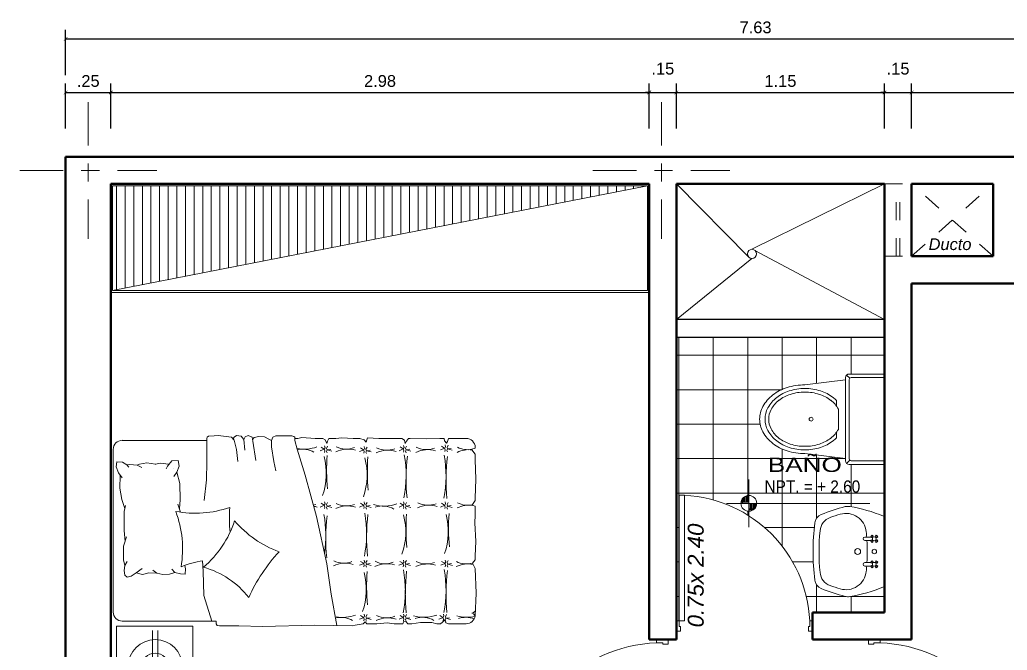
# Model space of a CAD drawing. Header units: millimetres. Extents: x 2033 to 2295, y 1536 to 1691.
# Drawn here: x 2121.53 to 2126.98, y 1582 to 1585.48 of the extents above; entities that cross this region are included whole.
import ezdxf

# ---------------------------------------------------------------- set-up
doc = ezdxf.new("R2010")
doc.units = ezdxf.units.MM
for name, pattern in [('ACAD_ISO02W100', [15, 12, -3]), ('ACAD_ISO10W100', [18, 12, -3, 0, -3]), ('HIDDEN2', [4.7625, 3.175, -1.5875])]:
    doc.linetypes.add(name, pattern=pattern)
doc.layers.get('Defpoints').update_dxf_attribs({"color": 164})
for name, color, linetype, lineweight in [('Mobiliario', 38, 'Continuous', 9), ('MUEBLES-PUERTAS', 21, 'Continuous', 9), ('muroalto', 12, 'Continuous', 50), ('MUROS BAJOS', 80, 'Continuous', 25), ('PROYECCIONES', 127, 'HIDDEN2', 5), ('PYV', 30, 'Continuous', 13), ('SANITARIO', 161, 'Continuous', 5), ('TEXTOS', 7, 'Continuous', 5), ('texturasde piso', 252, 'Continuous', 0), ('UNO', 254, 'Continuous', 9)]:
    doc.layers.add(name, color=color, linetype=linetype, lineweight=lineweight)
doc.styles.add('ARDELG', font='arial.ttf', dxfattribs={"width": 0.9, "height": 0.1})
doc.styles.add('ARIAL', font='arial.ttf', dxfattribs={"width": 1.3, "height": 0.1})
doc.styles.get("Standard").update_dxf_attribs({"font": 'arial.ttf'})
doc.dimstyles.new('Aritek', dxfattribs={"dimtxt": 0.065, "dimasz": 0.02, "dimexe": 0.05, "dimexo": 0.15, "dimgap": 0.03, "dimtad": 2, "dimtih": 1, "dimtoh": 1, "dimzin": 4, "dimdsep": 46, "dimtxsty": 'Standard', "dimblk": 'ARCHTICK', "dimcen": 0.1, "dimclrt": 7, "dimadec": 0, "dimazin": 0, "dimtfac": 1, "dimtmove": 2, "dimatfit": 1, "dimldrblk": 'DOTSMALL', "dimfxl": 0.2, "dimfxlon": 1, "dimarcsym": 0})

# ---------------------------------------------------------------- blocks, each defined once
blk = doc.blocks.new('P')
at = {"linetype": 'Continuous'}
for p, q in [((0.06, 1), (0.02, 1)), ((0.02, 0.075), (0.02, 1)), ((0.06, 1), (0.06, 0.075)), ((0, 0), (0, 0.075)), ((0, 0.075), (0.02, 0.075)), ((0.06, 0.075), (0.02, 0.075)), ((0.02, 0.075), (0.02, 0.035)), ((0.98, 0.075), (0.98, 0.035)), ((1, 0.075), (0.98, 0.075)), ((1, 0), (1, 0.075)), ((0.03, 0), (0, 0)), ((0.02, 0.035), (0.03, 0.035)), ((0.03, 0.035), (0.03, 0)), ((0.97, 0.035), (0.97, 0)), ((0.98, 0.035), (0.97, 0.035)), ((0.97, 0), (1, 0))]:
    blk.add_line(p, q, dxfattribs=at)
blk.add_arc((0.0086, 0.0289), 0.9725, 2.71991, 86.96955, dxfattribs=at)
blk = doc.blocks.new('waterdwe')
at = {"layer": 'SANITARIO'}
for p, q in [((2478.0137, 1647.2625), (2478.0137, 1647.7625)), ((2478.0137, 1647.7625), (2478.2087, 1647.7625)), ((2478.0137, 1647.7425), (2478.1987, 1647.7425)), ((2478.2228, 1647.7566), (2478.2057, 1647.7396)), ((2478.2087, 1647.7325), (2478.2087, 1647.2925)), ((2478.2287, 1647.7425), (2478.2287, 1647.2825)), ((2478.2287, 1647.7306), (2478.4537, 1647.7025)), ((2478.2787, 1647.6153), (2478.2787, 1647.5843)), ((2478.2687, 1647.5687), (2478.2687, 1647.4563)), ((2478.2787, 1647.4407), (2478.2787, 1647.4097)), ((2478.1987, 1647.2825), (2478.0137, 1647.2825)), ((2478.2228, 1647.2684), (2478.2057, 1647.2854)), ((2478.2287, 1647.2944), (2478.4537, 1647.3225)), ((2478.2087, 1647.2625), (2478.0137, 1647.2625))]:
    blk.add_line(p, q, dxfattribs=at)
blk.add_circle((2478.4192, 1647.5125), 0.0107, dxfattribs=at)
for centre, radius, start, end in [((2478.1987, 1647.7325), 0.01, 360, 90), ((2478.2087, 1647.7425), 0.02, 360, 90), ((2478.4358, 1647.4545), 0.2252, 107.7485, 127.6942), ((2478.4537, 1647.3987), 0.2838, 90, 107.7485), ((2478.4537, 1647.3987), 0.2638, 90, 107.7485), ((2478.4537, 1647.3746), 0.3279, 72.5259, 90), ((2478.4537, 1647.3987), 0.2838, 72.2515, 90), ((2478.4537, 1647.3987), 0.2638, 72.2515, 90), ((2478.4715, 1647.4545), 0.2252, 52.3058, 72.2515), ((2478.475, 1647.4423), 0.257, 52.7652, 72.5259), ((2478.4084, 1647.49), 0.1604, 127.6942, 150.5975), ((2478.4084, 1647.49), 0.1804, 127.6942, 135.9871), ((2478.4358, 1647.4545), 0.2052, 107.7485, 127.6942), ((2478.4715, 1647.4545), 0.2052, 52.3058, 72.2515), ((2478.4989, 1647.49), 0.1604, 28.1931, 52.3058), ((2478.4989, 1647.49), 0.1804, 28.1931, 52.3058), ((2478.5076, 1647.4852), 0.203, 28.5912, 52.7652), ((2478.541, 1647.5125), 0.1127, 360, 28.1931), ((2478.541, 1647.5125), 0.1327, 360, 28.1931), ((2478.5577, 1647.5125), 0.146, 360, 28.5912), ((2478.541, 1647.5125), 0.1127, 331.8069, 360), ((2478.541, 1647.5125), 0.1327, 331.8069, 360), ((2478.5577, 1647.5125), 0.146, 331.4088, 360), ((2478.4084, 1647.535), 0.1604, 209.4025, 232.3058), ((2478.4989, 1647.535), 0.1604, 307.6942, 331.8069), ((2478.4989, 1647.535), 0.1804, 307.6942, 331.8069), ((2478.5076, 1647.5398), 0.203, 307.2348, 331.4088), ((2478.4084, 1647.535), 0.1804, 224.0129, 232.3058), ((2478.4358, 1647.5705), 0.2252, 232.3058, 252.2515), ((2478.4358, 1647.5705), 0.2052, 232.3058, 252.2515), ((2478.4715, 1647.5705), 0.2052, 287.7485, 307.6942), ((2478.4715, 1647.5705), 0.2252, 287.7485, 307.6942), ((2478.4537, 1647.6263), 0.2838, 252.2515, 270), ((2478.4537, 1647.6263), 0.2638, 252.2515, 270), ((2478.4537, 1647.6263), 0.2638, 270, 287.7485), ((2478.4537, 1647.6263), 0.2838, 270, 287.7485), ((2478.4537, 1647.6504), 0.3279, 270, 287.4741), ((2478.475, 1647.5827), 0.257, 287.4741, 307.2348), ((2478.1987, 1647.2925), 0.01, 270, 360), ((2478.2087, 1647.2825), 0.02, 270, 360)]:
    blk.add_arc(centre, radius, start, end, dxfattribs=at)
blk = doc.blocks.new('A$C493C44AB')
at = {"layer": 'SANITARIO'}
for p, q in [((0.17, 0.3198), (0.17, 0.2963)), ((0.1888, 0.2976), (0.1888, 0.3198)), ((0.3111, 0.3198), (0.3111, 0.2976)), ((0.3299, 0.2963), (0.3299, 0.3198))]:
    blk.add_line(p, q, dxfattribs=at)
for points in [[(0.4082, 0.0095, 0.268711), (0.4543, 0.0446, 0.03809), (0.4982, 0.177, 0.103744), (0.4991, 0.2022, 0.053168), (0.4461, 0.3892, 0.306147), (0.4382, 0.3945), (0.0617, 0.3945, 0.306147), (0.0539, 0.3892, 0.053168), (0.0008, 0.2022, 0.103744), (0.0018, 0.177, 0.03809), (0.0456, 0.0446, 0.268711), (0.0918, 0.0095, 0.062558)], [(0.174, 0.329), (0.1695, 0.3245, 0.056579), (0.1728, 0.3226), (0.1685, 0.3183, -0.141407), (0.1596, 0.3272), (0.1639, 0.3315, 0.056579), (0.1658, 0.3282), (0.1703, 0.3327, -0.274973), (0.1703, 0.3435), (0.1658, 0.348, 0.056579), (0.1639, 0.3447), (0.1596, 0.349, -0.141407), (0.1685, 0.3579), (0.1728, 0.3536, 0.056579), (0.1695, 0.3517), (0.174, 0.3472, -0.274973), (0.1848, 0.3472), (0.1894, 0.3517, 0.056579), (0.1861, 0.3536), (0.1904, 0.3579, -0.141407), (0.1992, 0.349), (0.1949, 0.3447, 0.056579), (0.193, 0.348), (0.1885, 0.3435, -0.274973), (0.1885, 0.3327), (0.193, 0.3282, 0.056579), (0.1949, 0.3315), (0.1992, 0.3272, -0.141407), (0.1904, 0.3183), (0.1861, 0.3226, 0.056579), (0.1894, 0.3245), (0.1848, 0.329, -0.274973)], [(0.3296, 0.3435), (0.3341, 0.348, -0.056579), (0.336, 0.3447), (0.3403, 0.349, 0.141407), (0.3314, 0.3579), (0.3271, 0.3536, -0.056579), (0.3304, 0.3517), (0.3259, 0.3472, 0.274973), (0.3151, 0.3472), (0.3106, 0.3517, -0.056579), (0.3139, 0.3536), (0.3096, 0.3579, 0.141407), (0.3007, 0.349), (0.305, 0.3447, -0.056579), (0.3069, 0.348), (0.3114, 0.3435, 0.274973), (0.3114, 0.3327), (0.3069, 0.3282, -0.056579), (0.305, 0.3315), (0.3007, 0.3272, 0.141407), (0.3096, 0.3183), (0.3139, 0.3226, -0.056579), (0.3106, 0.3245), (0.3151, 0.329, 0.274973), (0.3259, 0.329), (0.3304, 0.3245, -0.056579), (0.3271, 0.3226), (0.3314, 0.3183, 0.141407), (0.3403, 0.3272), (0.336, 0.3315, -0.056579), (0.3341, 0.3282), (0.3296, 0.3327, 0.274973)], [(0.3599, 0.2936, 0.007112), (0.3299, 0.2963), (0.3299, 0.2858, -1), (0.3111, 0.2858), (0.3111, 0.2976, 0.028913), (0.1888, 0.2976), (0.1888, 0.2858, -1), (0.17, 0.2858), (0.17, 0.2963, 0.007112), (0.1401, 0.2936, 0.468237), (0.0435, 0.1497, 0.016513), (0.0617, 0.0942, 0.289254), (0.1345, 0.0382, 0.0468), (0.3654, 0.0382, 0.289254), (0.4382, 0.0942, 0.016513), (0.4564, 0.1497, 0.468237)], [(0.2337, 0.2464, -1), (0.2662, 0.2464, -1)]]:
    blk.add_lwpolyline(points, format="xyb", close=True, dxfattribs=at)
blk.add_lwpolyline([(0.3111, 0.3333), (0.3111, 0.3324, 1)], format="xyb", dxfattribs=at)
for centre, radius in [((0.25, 0.3381), 0.0123), ((0.25, 0.2464), 0.0162)]:
    blk.add_circle(centre, radius, dxfattribs=at)
blk = doc.blocks.new('_ArchTick')
at = {"color": 0, "linetype": 'ByBlock', "const_width": 0.15}
blk.add_lwpolyline([(-0.5, -0.5), (0.5, 0.5)], dxfattribs=at)
blk = doc.blocks.new('*D288')
at = {"layer": 'Defpoints', "color": 0, "linetype": 'Continuous', "transparency": 16777216}
for p in [(2122.0314, 1585.0804), (2121.7814, 1584.4458), (2122.0314, 1584.2958)]:
    blk.add_point(p, dxfattribs=at)
at = {"layer": 'UNO', "color": 0, "linetype": 'Continuous', "lineweight": -2, "transparency": 16777216}
for p, q in [((2121.7814, 1584.8804), (2121.7814, 1585.1304)), ((2122.0314, 1584.8804), (2122.0314, 1585.1304)), ((2121.7814, 1585.0804), (2122.0314, 1585.0804))]:
    blk.add_line(p, q, dxfattribs=at)
at = {"layer": 'UNO', "color": 0, "linetype": 'Continuous', "lineweight": -2, "transparency": 16777216, "xscale": 0.02, "yscale": 0.02, "zscale": 0.02, "rotation": 180}
blk.add_blockref('_ArchTick', (2121.7814, 1585.0804), dxfattribs=at)
at = {"layer": 'UNO', "color": 0, "linetype": 'Continuous', "lineweight": -2, "transparency": 16777216, "xscale": 0.02, "yscale": 0.02, "zscale": 0.02}
blk.add_blockref('_ArchTick', (2122.0314, 1585.0804), dxfattribs=at)
at = {"layer": 'UNO', "color": 7, "linetype": 'Continuous', "transparency": 16777216, "insert": (2121.9064, 1585.1436), "char_height": 0.065, "attachment_point": 5}
blk.add_mtext('.25', dxfattribs=at)
blk = doc.blocks.new('_DotSmall')
at = {"color": 0, "linetype": 'ByBlock', "const_width": 0.5}
blk.add_lwpolyline([(-0.0625, 0, 1), (0.0625, 0, 1)], format="xyb", close=True, dxfattribs=at)
blk = doc.blocks.new('*D289')
at = {"layer": 'Defpoints', "color": 0, "linetype": 'Continuous', "transparency": 16777216}
for p in [(2125.0064, 1585.0804), (2122.0314, 1584.2958), (2125.0064, 1584.2958)]:
    blk.add_point(p, dxfattribs=at)
at = {"layer": 'UNO', "color": 0, "linetype": 'Continuous', "lineweight": -2, "transparency": 16777216}
for p, q in [((2122.0314, 1584.8804), (2122.0314, 1585.1304)), ((2125.0064, 1584.8804), (2125.0064, 1585.1304)), ((2122.0314, 1585.0804), (2125.0064, 1585.0804))]:
    blk.add_line(p, q, dxfattribs=at)
at = {"layer": 'UNO', "color": 0, "linetype": 'Continuous', "lineweight": -2, "transparency": 16777216, "xscale": 0.02, "yscale": 0.02, "zscale": 0.02, "rotation": 180}
blk.add_blockref('_ArchTick', (2122.0314, 1585.0804), dxfattribs=at)
at = {"layer": 'UNO', "color": 0, "linetype": 'Continuous', "lineweight": -2, "transparency": 16777216, "xscale": 0.02, "yscale": 0.02, "zscale": 0.02}
blk.add_blockref('_ArchTick', (2125.0064, 1585.0804), dxfattribs=at)
at = {"layer": 'UNO', "color": 7, "linetype": 'Continuous', "transparency": 16777216, "insert": (2123.5189, 1585.1436), "char_height": 0.065, "attachment_point": 5}
blk.add_mtext('2.98', dxfattribs=at)
blk = doc.blocks.new('*D290')
at = {"layer": 'Defpoints', "color": 0, "linetype": 'Continuous', "transparency": 16777216}
for p in [(2125.1564, 1585.0804), (2125.0064, 1584.2958), (2125.1564, 1584.2958)]:
    blk.add_point(p, dxfattribs=at)
at = {"layer": 'UNO', "color": 0, "linetype": 'Continuous', "lineweight": -2, "transparency": 16777216}
for p, q in [((2125.0064, 1584.8804), (2125.0064, 1585.1304)), ((2125.1564, 1584.8804), (2125.1564, 1585.1304)), ((2125.0064, 1585.0804), (2124.9864, 1585.0804)), ((2125.0064, 1585.0804), (2125.1564, 1585.0804)), ((2125.1564, 1585.0804), (2125.1764, 1585.0804))]:
    blk.add_line(p, q, dxfattribs=at)
at = {"layer": 'UNO', "color": 0, "linetype": 'Continuous', "lineweight": -2, "transparency": 16777216, "xscale": 0.02, "yscale": 0.02, "zscale": 0.02}
blk.add_blockref('_ArchTick', (2125.0064, 1585.0804), dxfattribs=at)
at = {"layer": 'UNO', "color": 0, "linetype": 'Continuous', "lineweight": -2, "transparency": 16777216, "xscale": 0.02, "yscale": 0.02, "zscale": 0.02, "rotation": 180}
blk.add_blockref('_ArchTick', (2125.1564, 1585.0804), dxfattribs=at)
at = {"layer": 'UNO', "color": 7, "linetype": 'Continuous', "transparency": 16777216, "insert": (2125.0814, 1585.2117), "char_height": 0.065, "attachment_point": 5}
blk.add_mtext('.15', dxfattribs=at)
blk = doc.blocks.new('*D291')
at = {"layer": 'Defpoints', "color": 0, "linetype": 'Continuous', "transparency": 16777216}
for p in [(2126.3064, 1585.0804), (2125.1564, 1584.2958), (2126.3064, 1584.2958)]:
    blk.add_point(p, dxfattribs=at)
at = {"layer": 'UNO', "color": 0, "linetype": 'Continuous', "lineweight": -2, "transparency": 16777216}
for p, q in [((2125.1564, 1584.8804), (2125.1564, 1585.1304)), ((2126.3064, 1584.8804), (2126.3064, 1585.1304)), ((2125.1564, 1585.0804), (2126.3064, 1585.0804))]:
    blk.add_line(p, q, dxfattribs=at)
at = {"layer": 'UNO', "color": 0, "linetype": 'Continuous', "lineweight": -2, "transparency": 16777216, "xscale": 0.02, "yscale": 0.02, "zscale": 0.02, "rotation": 180}
blk.add_blockref('_ArchTick', (2125.1564, 1585.0804), dxfattribs=at)
at = {"layer": 'UNO', "color": 0, "linetype": 'Continuous', "lineweight": -2, "transparency": 16777216, "xscale": 0.02, "yscale": 0.02, "zscale": 0.02}
blk.add_blockref('_ArchTick', (2126.3064, 1585.0804), dxfattribs=at)
at = {"layer": 'UNO', "color": 7, "linetype": 'Continuous', "transparency": 16777216, "insert": (2125.7314, 1585.1436), "char_height": 0.065, "attachment_point": 5}
blk.add_mtext('1.15', dxfattribs=at)
blk = doc.blocks.new('*D292')
at = {"layer": 'Defpoints', "color": 0, "linetype": 'Continuous', "transparency": 16777216}
for p in [(2126.4564, 1585.0804), (2126.3064, 1584.2958), (2126.4564, 1584.2958)]:
    blk.add_point(p, dxfattribs=at)
at = {"layer": 'UNO', "color": 0, "linetype": 'Continuous', "lineweight": -2, "transparency": 16777216}
for p, q in [((2126.3064, 1584.8804), (2126.3064, 1585.1304)), ((2126.4564, 1584.8804), (2126.4564, 1585.1304)), ((2126.3064, 1585.0804), (2126.2864, 1585.0804)), ((2126.3064, 1585.0804), (2126.4564, 1585.0804)), ((2126.4564, 1585.0804), (2126.4764, 1585.0804))]:
    blk.add_line(p, q, dxfattribs=at)
at = {"layer": 'UNO', "color": 0, "linetype": 'Continuous', "lineweight": -2, "transparency": 16777216, "xscale": 0.02, "yscale": 0.02, "zscale": 0.02}
blk.add_blockref('_ArchTick', (2126.3064, 1585.0804), dxfattribs=at)
at = {"layer": 'UNO', "color": 0, "linetype": 'Continuous', "lineweight": -2, "transparency": 16777216, "xscale": 0.02, "yscale": 0.02, "zscale": 0.02, "rotation": 180}
blk.add_blockref('_ArchTick', (2126.4564, 1585.0804), dxfattribs=at)
at = {"layer": 'UNO', "color": 7, "linetype": 'Continuous', "transparency": 16777216, "insert": (2126.3814, 1585.2117), "char_height": 0.065, "attachment_point": 5}
blk.add_mtext('.15', dxfattribs=at)
blk = doc.blocks.new('*D293')
at = {"layer": 'Defpoints', "color": 0, "linetype": 'Continuous', "transparency": 16777216}
for p in [(2129.2564, 1585.0804), (2126.4564, 1584.2958), (2129.2564, 1584.2958)]:
    blk.add_point(p, dxfattribs=at)
at = {"layer": 'UNO', "color": 0, "linetype": 'Continuous', "lineweight": -2, "transparency": 16777216}
for p, q in [((2126.4564, 1584.8804), (2126.4564, 1585.1304)), ((2129.2564, 1584.8804), (2129.2564, 1585.1304)), ((2126.4564, 1585.0804), (2129.2564, 1585.0804))]:
    blk.add_line(p, q, dxfattribs=at)
at = {"layer": 'UNO', "color": 0, "linetype": 'Continuous', "lineweight": -2, "transparency": 16777216, "xscale": 0.02, "yscale": 0.02, "zscale": 0.02, "rotation": 180}
blk.add_blockref('_ArchTick', (2126.4564, 1585.0804), dxfattribs=at)
at = {"layer": 'UNO', "color": 0, "linetype": 'Continuous', "lineweight": -2, "transparency": 16777216, "xscale": 0.02, "yscale": 0.02, "zscale": 0.02}
blk.add_blockref('_ArchTick', (2129.2564, 1585.0804), dxfattribs=at)
at = {"layer": 'UNO', "color": 7, "linetype": 'Continuous', "transparency": 16777216, "insert": (2127.8564, 1585.1436), "char_height": 0.065, "attachment_point": 5}
blk.add_mtext('2.80', dxfattribs=at)
blk = doc.blocks.new('*D299')
at = {"layer": 'Defpoints', "color": 0, "linetype": 'Continuous', "transparency": 16777216}
for p in [(2129.4064, 1585.3768), (2121.7814, 1584.2064), (2129.4064, 1584.2064)]:
    blk.add_point(p, dxfattribs=at)
at = {"layer": 'UNO', "color": 0, "linetype": 'Continuous', "lineweight": -2, "transparency": 16777216}
for p, q in [((2121.7814, 1585.1768), (2121.7814, 1585.4268)), ((2129.4064, 1585.1768), (2129.4064, 1585.4268)), ((2121.7814, 1585.3768), (2129.4064, 1585.3768))]:
    blk.add_line(p, q, dxfattribs=at)
at = {"layer": 'UNO', "color": 0, "linetype": 'Continuous', "lineweight": -2, "transparency": 16777216, "xscale": 0.02, "yscale": 0.02, "zscale": 0.02, "rotation": 180}
blk.add_blockref('_ArchTick', (2121.7814, 1585.3768), dxfattribs=at)
at = {"layer": 'UNO', "color": 0, "linetype": 'Continuous', "lineweight": -2, "transparency": 16777216, "xscale": 0.02, "yscale": 0.02, "zscale": 0.02}
blk.add_blockref('_ArchTick', (2129.4064, 1585.3768), dxfattribs=at)
at = {"layer": 'UNO', "color": 7, "linetype": 'Continuous', "transparency": 16777216, "insert": (2125.5939, 1585.44), "char_height": 0.065, "attachment_point": 5}
blk.add_mtext('7.63', dxfattribs=at)
blk = doc.blocks.new('1cama')
at = {"layer": 'Mobiliario'}
for p, q in [((729.901, 525.6366), (729.8037, 525.6366)), ((729.901, 525.6366), (729.9076, 525.62)), ((729.9237, 525.6229), (729.9244, 525.6366)), ((729.9492, 525.6366), (729.9244, 525.6366)), ((729.9492, 525.6366), (730.0245, 525.6332)), ((730.0245, 525.6332), (730.1129, 525.6366)), ((730.1231, 525.6366), (730.1129, 525.6366)), ((730.1231, 525.6366), (730.1326, 525.6215)), ((730.1443, 525.6259), (730.1589, 525.6366)), ((730.1786, 525.6366), (730.1589, 525.6366)), ((730.1786, 525.6366), (730.286, 525.6361)), ((730.286, 525.6361), (730.3489, 525.639)), ((730.3489, 525.639), (730.3533, 525.6288)), ((730.3533, 525.6288), (730.3562, 525.6156)), ((730.3562, 525.6156), (730.3664, 525.6288)), ((730.3664, 525.6288), (730.392, 525.6366)), ((730.4287, 525.6366), (730.392, 525.6366)), ((730.4287, 525.6366), (730.4901, 525.6391)), ((730.4901, 525.6391), (730.5237, 525.6366)), ((730.5617, 525.6366), (730.5237, 525.6366)), ((730.5617, 525.6366), (730.569, 525.6216)), ((730.5734, 525.6084), (730.5822, 525.6289)), ((730.5822, 525.6289), (730.5953, 525.6366)), ((730.6377, 525.6366), (730.5953, 525.6366)), ((730.6377, 525.6366), (730.7108, 525.6406)), ((730.7108, 525.6406), (730.7341, 525.6366)), ((730.7496, 525.6366), (730.7341, 525.6366)), ((730.7496, 525.6366), (730.7507, 525.6429)), ((730.7496, 525.6256), (730.7496, 525.6366)), ((730.7507, 525.6429), (730.756, 525.6468)), ((730.756, 525.6468), (730.7669, 525.6505)), ((730.7669, 525.6505), (730.8548, 525.6501)), ((730.8548, 525.6501), (730.8715, 525.6433)), ((730.8715, 525.6433), (730.8784, 525.6254)), ((730.8949, 525.6323), (730.8784, 525.6254)), ((730.9183, 525.6447), (730.8949, 525.6323)), ((730.95, 525.6475), (730.9183, 525.6447)), ((730.9747, 525.6406), (730.95, 525.6475)), ((730.984, 525.6299), (730.9747, 525.6406)), ((730.9868, 525.6426), (730.9819, 525.6207)), ((731.0075, 525.6523), (730.9868, 525.6426)), ((731.0245, 525.645), (731.0075, 525.6523)), ((731.033, 525.6304), (731.0245, 525.645)), ((731.0257, 525.5707), (731.033, 525.6304)), ((731.0476, 525.6486), (731.033, 525.6304)), ((731.0731, 525.6523), (731.0476, 525.6486)), ((731.0853, 525.6438), (731.0731, 525.6523)), ((731.1002, 525.644), (731.0853, 525.6267)), ((731.0908, 525.6331), (731.0853, 525.6438)), ((731.1748, 525.652), (731.1002, 525.644)), ((731.1953, 525.6507), (731.1748, 525.652)), ((731.2279, 525.6489), (731.1953, 525.6507)), ((731.2344, 525.6424), (731.2279, 525.6489)), ((731.2363, 525.6366), (731.2344, 525.6424)), ((731.2363, 525.6256), (731.2363, 525.6366)), ((729.7537, 525.5815), (729.7537, 525.5866)), ((729.7721, 525.5764), (729.7537, 525.5818)), ((729.7537, 525.5494), (729.7715, 525.5732)), ((729.7715, 525.5732), (729.7721, 525.5764)), ((729.9061, 525.5778), (729.8806, 525.5708)), ((729.9061, 525.5778), (729.8857, 525.5811)), ((729.9035, 525.5982), (729.9095, 525.5867)), ((729.9095, 525.5867), (729.9061, 525.5778)), ((729.9098, 525.57), (729.9061, 525.5778)), ((729.9076, 525.62), (729.912, 525.6098)), ((729.912, 525.6098), (729.9237, 525.6229)), ((729.9202, 525.6008), (729.9172, 525.5904)), ((729.9172, 525.5904), (729.9222, 525.5826)), ((729.9191, 525.5726), (729.9228, 525.583)), ((729.9222, 525.5826), (729.945, 525.5726)), ((729.9228, 525.583), (729.9399, 525.5938)), ((730.1354, 525.5732), (730.1098, 525.5661)), ((730.1354, 525.5732), (730.115, 525.5765)), ((730.1326, 525.6215), (730.1399, 525.6083)), ((730.1328, 525.5936), (730.1387, 525.5821)), ((730.1387, 525.5821), (730.1354, 525.5732)), ((730.1391, 525.5654), (730.1354, 525.5732)), ((730.1399, 525.6083), (730.1443, 525.6259)), ((730.1495, 525.5962), (730.1465, 525.5858)), ((730.1465, 525.5858), (730.1515, 525.578)), ((730.1484, 525.568), (730.1521, 525.5784)), ((730.1515, 525.578), (730.1743, 525.568)), ((730.1521, 525.5784), (730.1691, 525.5891)), ((730.3511, 525.5887), (730.3571, 525.5772)), ((730.3571, 525.5772), (730.3537, 525.5683)), ((730.3678, 525.5913), (730.3649, 525.5809)), ((730.3649, 525.5809), (730.3698, 525.5731)), ((730.3667, 525.5631), (730.3704, 525.5735)), ((730.3698, 525.5731), (730.3927, 525.5631)), ((730.3704, 525.5735), (730.3875, 525.5842)), ((730.5716, 525.5725), (730.5512, 525.5758)), ((730.569, 525.6216), (730.5734, 525.6084)), ((730.569, 525.5929), (730.5749, 525.5814)), ((730.5749, 525.5814), (730.5716, 525.5725)), ((730.5857, 525.5955), (730.5827, 525.5851)), ((730.5827, 525.5851), (730.5877, 525.5773)), ((730.5846, 525.5673), (730.5883, 525.5777)), ((730.5877, 525.5773), (730.6105, 525.5673)), ((730.5883, 525.5777), (730.6053, 525.5884)), ((730.6931, 525.4337), (730.7371, 525.5776)), ((730.7371, 525.5776), (730.7496, 525.6256)), ((730.8797, 525.5896), (730.866, 525.5083)), ((730.8784, 525.6254), (730.8797, 525.5896)), ((730.9819, 525.6207), (730.9649, 525.5135)), ((731.0719, 525.5756), (731.0646, 525.5087)), ((731.0853, 525.6267), (731.0719, 525.5756)), ((731.2363, 525.6256), (731.7037, 525.6256)), ((731.2363, 525.5071), (731.2363, 525.6256)), ((731.7537, 524.6756), (731.7537, 525.5756)), ((729.7537, 525.5494), (729.7537, 525.5172)), ((729.9065, 525.5619), (729.9098, 525.57)), ((729.9213, 525.5641), (729.9191, 525.5726)), ((730.1358, 525.5572), (730.1391, 525.5654)), ((730.1506, 525.5594), (730.1484, 525.568)), ((730.3537, 525.5683), (730.3282, 525.5612)), ((730.3537, 525.5683), (730.3334, 525.5716)), ((730.3574, 525.5605), (730.3537, 525.5683)), ((730.3541, 525.5523), (730.3574, 525.5605)), ((730.3689, 525.5546), (730.3667, 525.5631)), ((730.5716, 525.5725), (730.546, 525.5654)), ((730.5753, 525.5647), (730.5716, 525.5725)), ((730.572, 525.5565), (730.5753, 525.5647)), ((730.5868, 525.5587), (730.5846, 525.5673)), ((729.7498, 525.4109), (729.7537, 525.5172)), ((730.866, 525.5083), (730.855, 525.4573)), ((731.2392, 525.4072), (731.2363, 525.5071)), ((731.3887, 525.4819), (731.3943, 525.5143)), ((731.4031, 525.45), (731.3887, 525.4819)), ((731.3943, 525.5143), (731.4306, 525.5121)), ((731.4185, 525.468), (731.4185, 525.468)), ((731.4185, 525.468), (731.4185, 525.468)), ((731.4185, 525.468), (731.4185, 525.468)), ((731.4306, 525.5121), (731.4543, 525.4834)), ((731.4456, 525.4939), (731.4494, 525.4939)), ((731.446, 525.4935), (731.4953, 525.4991)), ((731.4543, 525.4834), (731.4607, 525.4684)), ((731.4953, 525.4991), (731.5201, 525.4934)), ((731.518, 525.4939), (731.5227, 525.4939)), ((731.5201, 525.4934), (731.5683, 525.502)), ((731.5683, 525.502), (731.6079, 525.4941)), ((731.5958, 525.4748), (731.6221, 525.4878)), ((731.6079, 525.4941), (731.6221, 525.4878)), ((731.6221, 525.4878), (731.6625, 525.4926)), ((731.6625, 525.4926), (731.6787, 525.4898)), ((731.667, 525.4777), (731.6787, 525.4898)), ((731.6787, 525.4898), (731.7032, 525.5047)), ((731.7032, 525.5047), (731.7343, 525.5065)), ((731.7381, 525.4789), (731.7251, 525.4451)), ((731.7343, 525.5065), (731.7381, 525.4789)), ((729.7537, 525.3052), (729.7498, 525.4109)), ((730.6314, 525.2045), (730.6931, 525.4337)), ((731.3866, 525.3872), (731.4031, 525.45)), ((731.418, 525.4254), (731.4031, 525.45)), ((731.7251, 525.4451), (731.7053, 525.4189)), ((731.7164, 525.3618), (731.7148, 525.4314)), ((731.2515, 525.2931), (731.2392, 525.4072)), ((731.3847, 525.2962), (731.3866, 525.3872)), ((731.7071, 525.2985), (731.7164, 525.3618)), ((729.7537, 525.3052), (729.7537, 525.292)), ((729.7677, 525.2699), (729.7537, 525.292)), ((729.7537, 525.2617), (729.7666, 525.2651)), ((729.7537, 525.2617), (729.7537, 525.2116)), ((729.7666, 525.2651), (729.7677, 525.2699)), ((729.9061, 525.2617), (729.8806, 525.2546)), ((729.9061, 525.2617), (729.8857, 525.265)), ((729.9035, 525.2821), (729.9095, 525.2706)), ((729.9095, 525.2706), (729.9061, 525.2617)), ((729.9098, 525.2539), (729.9061, 525.2617)), ((729.9065, 525.2457), (729.9098, 525.2539)), ((729.9202, 525.2847), (729.9172, 525.2743)), ((729.9172, 525.2743), (729.9222, 525.2665)), ((729.9191, 525.2565), (729.9228, 525.2669)), ((729.9213, 525.2479), (729.9191, 525.2565)), ((729.9222, 525.2665), (729.945, 525.2565)), ((729.9228, 525.2669), (729.9399, 525.2776)), ((730.1354, 525.2617), (730.1098, 525.2546)), ((730.1354, 525.2617), (730.115, 525.265)), ((730.1328, 525.2821), (730.1387, 525.2706)), ((730.1387, 525.2706), (730.1354, 525.2617)), ((730.1391, 525.2539), (730.1354, 525.2617)), ((730.1358, 525.2457), (730.1391, 525.2539)), ((730.1495, 525.2847), (730.1465, 525.2743)), ((730.1465, 525.2743), (730.1515, 525.2665)), ((730.1484, 525.2565), (730.1521, 525.2669)), ((730.1506, 525.2479), (730.1484, 525.2565)), ((730.1515, 525.2665), (730.1743, 525.2565)), ((730.1521, 525.2669), (730.1691, 525.2776)), ((730.3537, 525.2617), (730.3282, 525.2546)), ((730.3537, 525.2617), (730.3334, 525.265)), ((730.3511, 525.2821), (730.3571, 525.2706)), ((730.3571, 525.2706), (730.3537, 525.2617)), ((730.3574, 525.2539), (730.3537, 525.2617)), ((730.3541, 525.2457), (730.3574, 525.2539)), ((730.3678, 525.2847), (730.3649, 525.2743)), ((730.3649, 525.2743), (730.3698, 525.2665)), ((730.3667, 525.2565), (730.3704, 525.2669)), ((730.3689, 525.2479), (730.3667, 525.2565)), ((730.3698, 525.2665), (730.3927, 525.2565)), ((730.3704, 525.2669), (730.3875, 525.2776)), ((730.5716, 525.2617), (730.546, 525.2546)), ((730.5716, 525.2617), (730.5512, 525.265)), ((730.569, 525.2821), (730.5749, 525.2706)), ((730.5749, 525.2706), (730.5716, 525.2617)), ((730.5753, 525.2539), (730.5716, 525.2617)), ((730.572, 525.2457), (730.5753, 525.2539)), ((730.5857, 525.2847), (730.5827, 525.2743)), ((730.5827, 525.2743), (730.5877, 525.2665)), ((730.5846, 525.2565), (730.5883, 525.2669)), ((730.5868, 525.2479), (730.5846, 525.2565)), ((730.5877, 525.2665), (730.6105, 525.2565)), ((730.5883, 525.2669), (730.6053, 525.2776)), ((731.3822, 525.2283), (731.396, 525.2719)), ((731.3884, 525.2479), (731.3847, 525.2962)), ((731.694, 525.2319), (731.6851, 525.2653)), ((731.6895, 525.2486), (731.7071, 525.2985)), ((729.7555, 525.1701), (729.7537, 525.2116)), ((730.5727, 524.9431), (730.6314, 525.2045)), ((731.693, 525.1263), (731.694, 525.2319)), ((729.7497, 525.0663), (729.7555, 525.1701)), ((731.6969, 525.0404), (731.68, 525.0924)), ((731.6885, 525.0662), (731.693, 525.1263)), ((729.7537, 524.9864), (729.7497, 525.0663)), ((731.6978, 524.9656), (731.6969, 525.0404)), ((729.7537, 524.9864), (729.7537, 524.9644)), ((729.7679, 524.9467), (729.7537, 524.9644)), ((729.7537, 524.9176), (729.7657, 524.9392)), ((729.7657, 524.9392), (729.7679, 524.9467)), ((729.9053, 524.9403), (729.8797, 524.9332)), ((729.9053, 524.9403), (729.8849, 524.9436)), ((729.9027, 524.9607), (729.9086, 524.9492)), ((729.9086, 524.9492), (729.9053, 524.9403)), ((729.909, 524.9325), (729.9053, 524.9403)), ((729.9056, 524.9243), (729.909, 524.9325)), ((729.9193, 524.9633), (729.9164, 524.9529)), ((729.9164, 524.9529), (729.9213, 524.9451)), ((729.9182, 524.9351), (729.9219, 524.9455)), ((729.9205, 524.9266), (729.9182, 524.9351)), ((729.9213, 524.9451), (729.9442, 524.9351)), ((729.9219, 524.9455), (729.939, 524.9562)), ((730.1365, 524.9403), (730.1109, 524.9332)), ((730.1365, 524.9403), (730.1161, 524.9436)), ((730.1339, 524.9607), (730.1398, 524.9492)), ((730.1398, 524.9492), (730.1365, 524.9403)), ((730.1402, 524.9325), (730.1365, 524.9403)), ((730.1369, 524.9243), (730.1402, 524.9325)), ((730.1506, 524.9633), (730.1476, 524.9529)), ((730.1476, 524.9529), (730.1525, 524.9451)), ((730.1495, 524.9351), (730.1532, 524.9455)), ((730.1517, 524.9266), (730.1495, 524.9351)), ((730.1525, 524.9451), (730.1754, 524.9351)), ((730.1532, 524.9455), (730.1702, 524.9562)), ((730.3537, 524.9403), (730.3282, 524.9332)), ((730.3537, 524.9403), (730.3334, 524.9436)), ((730.3511, 524.9607), (730.3571, 524.9492)), ((730.3571, 524.9492), (730.3537, 524.9403)), ((730.3574, 524.9325), (730.3537, 524.9403)), ((730.3541, 524.9243), (730.3574, 524.9325)), ((730.3678, 524.9633), (730.3649, 524.9529)), ((730.3649, 524.9529), (730.3698, 524.9451)), ((730.3667, 524.9351), (730.3704, 524.9455)), ((730.3689, 524.9266), (730.3667, 524.9351)), ((730.3698, 524.9451), (730.3927, 524.9351)), ((730.3704, 524.9455), (730.3875, 524.9562)), ((730.5493, 524.7757), (730.5727, 524.9431)), ((731.2561, 524.902), (731.2608, 524.9591)), ((731.3543, 524.9154), (731.358, 524.9341)), ((731.6904, 524.9333), (731.6772, 524.9559)), ((731.6904, 524.9333), (731.6978, 524.9656)), ((731.6904, 524.9333), (731.6942, 524.9057)), ((729.7482, 524.7811), (729.7537, 524.9176)), ((731.2525, 524.7682), (731.2561, 524.902)), ((731.3562, 524.8861), (731.3543, 524.9154)), ((731.3817, 524.8864), (731.3562, 524.8861)), ((731.4132, 524.8954), (731.3817, 524.8864)), ((731.4306, 524.9126), (731.4132, 524.8954)), ((731.4436, 524.8863), (731.4132, 524.8954)), ((731.4798, 524.8841), (731.4436, 524.8863)), ((731.5131, 524.8912), (731.4798, 524.8841)), ((731.5341, 524.9081), (731.5131, 524.8912)), ((731.5568, 524.8922), (731.5131, 524.8912)), ((731.5928, 524.8845), (731.5568, 524.8922)), ((731.6279, 524.8933), (731.5928, 524.8845)), ((731.6279, 524.8933), (731.5947, 524.9172)), ((731.6541, 524.8753), (731.6279, 524.8933)), ((731.6774, 524.8685), (731.6541, 524.8753)), ((731.689, 524.8805), (731.6774, 524.8685)), ((731.6942, 524.9057), (731.689, 524.8805)), ((729.7541, 524.6558), (729.7482, 524.7811)), ((730.5179, 524.6014), (730.5493, 524.7757)), ((731.209, 524.6256), (731.2525, 524.7682)), ((729.7623, 524.6732), (729.7537, 524.6809)), ((729.7553, 524.6565), (729.7636, 524.6667)), ((729.7718, 524.6697), (729.7623, 524.6732)), ((729.7636, 524.6667), (729.7718, 524.6697)), ((729.9128, 524.6619), (729.9187, 524.6504)), ((729.9187, 524.6504), (729.9154, 524.6415)), ((729.9295, 524.6645), (729.9265, 524.6541)), ((729.9265, 524.6541), (729.9315, 524.6463)), ((729.9284, 524.6363), (729.9321, 524.6467)), ((729.9315, 524.6463), (729.9543, 524.6363)), ((729.9321, 524.6467), (729.9491, 524.6574)), ((730.1328, 524.6619), (730.1387, 524.6504)), ((730.1387, 524.6504), (730.1354, 524.6415)), ((730.1495, 524.6645), (730.1465, 524.6541)), ((730.1465, 524.6541), (730.1515, 524.6463)), ((730.1484, 524.6363), (730.1521, 524.6467)), ((730.1515, 524.6463), (730.1743, 524.6363)), ((730.1521, 524.6467), (730.1691, 524.6574)), ((730.3511, 524.6619), (730.3571, 524.6504)), ((730.3571, 524.6504), (730.3537, 524.6415)), ((730.3678, 524.6645), (730.3649, 524.6541)), ((730.3649, 524.6541), (730.3698, 524.6463)), ((730.3667, 524.6363), (730.3704, 524.6467)), ((730.3698, 524.6463), (730.3927, 524.6363)), ((730.3704, 524.6467), (730.3875, 524.6574)), ((729.8376, 524.6104), (729.8037, 524.6114)), ((729.8777, 524.6114), (729.8376, 524.6104)), ((729.8777, 524.6114), (729.901, 524.6114)), ((729.9154, 524.6415), (729.8898, 524.6344)), ((729.9154, 524.6415), (729.895, 524.6448)), ((729.9165, 524.6162), (729.901, 524.6114)), ((729.9191, 524.6337), (729.9154, 524.6415)), ((729.9158, 524.6255), (729.9191, 524.6337)), ((729.9238, 524.6338), (729.9165, 524.6162)), ((729.934, 524.6191), (729.9238, 524.6338)), ((729.9306, 524.6278), (729.9284, 524.6363)), ((729.9449, 524.6114), (729.934, 524.6191)), ((729.9449, 524.6114), (729.9653, 524.6114)), ((729.994, 524.6177), (729.9653, 524.6114)), ((730.0568, 524.6177), (729.994, 524.6177)), ((730.1041, 524.6114), (730.0568, 524.6177)), ((730.1041, 524.6114), (730.1261, 524.6114)), ((730.1354, 524.6415), (730.1098, 524.6344)), ((730.1354, 524.6415), (730.115, 524.6448)), ((730.1357, 524.6221), (730.1261, 524.6114)), ((730.1391, 524.6337), (730.1354, 524.6415)), ((730.1488, 524.625), (730.1357, 524.6221)), ((730.1358, 524.6255), (730.1391, 524.6337)), ((730.1506, 524.6278), (730.1484, 524.6363)), ((730.1538, 524.6114), (730.1488, 524.625)), ((730.1538, 524.6114), (730.2006, 524.6114)), ((730.2409, 524.6162), (730.2006, 524.6114)), ((730.297, 524.6114), (730.2409, 524.6162)), ((730.297, 524.6114), (730.3526, 524.6114)), ((730.3537, 524.6415), (730.3282, 524.6344)), ((730.3537, 524.6415), (730.3334, 524.6448)), ((730.3622, 524.6221), (730.3526, 524.6114)), ((730.3574, 524.6337), (730.3537, 524.6415)), ((730.3541, 524.6255), (730.3574, 524.6337)), ((730.373, 524.6114), (730.3622, 524.6221)), ((730.3689, 524.6278), (730.3667, 524.6363)), ((730.373, 524.6114), (730.4168, 524.603)), ((730.4304, 524.6003), (730.4168, 524.603)), ((730.6403, 524.603), (730.4304, 524.6003)), ((730.9283, 524.5962), (730.6403, 524.603)), ((731.0604, 524.6003), (730.9283, 524.5962)), ((731.1667, 524.5989), (731.0604, 524.6003)), ((731.1789, 524.6017), (731.1667, 524.5989)), ((731.1855, 524.6114), (731.1789, 524.6017)), ((731.1855, 524.6256), (731.7037, 524.6256)), ((731.1855, 524.6114), (731.1855, 524.6256))]:
    blk.add_line(p, q, dxfattribs=at)
at = {"layer": 'Mobiliario', "extrusion": (0, 0, -1)}
for centre, major_axis, start_param, end_param in [((729.8037, 525.5866), (0.0354, 0.0354), 3.926991, 5.497787), ((729.7883, 525.4268), (-0.1042, 0.1042), 0.671089, 1.241981), ((729.7958, 525.6959), (-0.0862, 0.0862), 3.451408, 4.122212), ((730.0164, 525.4268), (0.1042, 0.1042), -1.088313, -0.328815), ((730.0238, 525.6959), (-0.0862, 0.0862), 3.451408, 4.302576), ((730.2351, 525.4238), (0.1042, 0.1042), -1.088313, -0.328815), ((730.2425, 525.6929), (0.0862, 0.0862), 1.880611, 2.731779), ((730.4586, 525.4299), (0.1042, 0.1042), -1.088313, -0.328815), ((730.4661, 525.699), (-0.0862, 0.0862), 3.451408, 4.302576), ((730.6996, 525.7871), (-0.1486, 0.1486), 3.743851, 4.271332), ((730.7076, 525.4508), (-0.0893, 0.0893), 0.261907, 1.012101), ((731.7037, 525.5756), (0.0354, 0.0354), -0.785398, 0.785398), ((728.8288, 525.4105), (0.768, 0.768), 0.668904, 0.882861), ((730.5333, 525.4298), (0.4374, 0.4374), 3.723702, 4.111777), ((729.0493, 525.4125), (0.768, 0.768), 0.668904, 0.882861), ((730.7539, 525.4317), (0.4374, 0.4374), 3.723702, 4.111777), ((730.7133, 525.4342), (0.2564, 0.2564), 3.585139, 4.191425), ((729.1702, 525.4524), (0.8338, 0.8338), 0.716197, 0.872766), ((730.9387, 525.442), (0.2564, 0.2564), 3.585139, 4.191425), ((729.3956, 525.4603), (0.8338, 0.8338), 0.716197, 0.872766), ((729.7884, 525.1194), (0.1042, 0.1042), -0.933777, -0.328815), ((729.7958, 525.3885), (-0.0862, 0.0862), 3.451408, 4.159706), ((730.0073, 525.1194), (0.1042, 0.1042), -1.088313, -0.328815), ((730.0147, 525.3885), (0.0862, 0.0862), 1.880611, 2.731779), ((730.2581, 525.4724), (0.1486, 0.1486), 2.076686, 2.700536), ((730.2661, 525.1362), (-0.0893, 0.0893), 0.261907, 1.116869), ((730.4586, 525.116), (0.1042, 0.1042), -1.088313, -0.328815), ((730.4661, 525.3851), (0.0862, 0.0862), 1.880611, 2.731779), ((730.6707, 525.116), (-0.1042, 0.1042), 0.482483, 0.621599), ((730.6782, 525.3851), (-0.0862, 0.0862), 4.175522, 4.302576), ((730.1465, 525.1963), (0.6824, 0.6824), 0.724808, 0.867237), ((731.3007, 525.8062), (-0.4127, 0.4127), 3.741064, 4.260245), ((730.2649, 525.1205), (0.2564, 0.2564), 3.585139, 4.191425), ((728.7218, 525.1388), (-0.8338, 0.8338), 2.286993, 2.443562), ((730.4998, 525.1184), (0.2564, 0.2564), 3.585139, 4.191425), ((728.9567, 525.1366), (0.8338, 0.8338), 0.716197, 0.872766), ((729.2676, 525.0898), (0.768, 0.768), 0.668904, 0.882861), ((730.9721, 525.109), (0.4374, 0.4374), 3.723702, 4.111777), ((729.4932, 525.082), (-0.768, 0.768), 2.2397, 2.453658), ((731.1977, 525.1012), (0.4374, 0.4374), 3.770546, 4.111777), ((731.9524, 525.0256), (0.4115, 0.4115), 3.75376, 4.290735), ((730.6379, 525.558), (-0.4127, 0.4127), 3.059007, 3.578188), ((731.6359, 525.3629), (-0.4115, 0.4115), 4.642499, 5.179474), ((730.1264, 524.3569), (-0.6824, 0.6824), 1.613547, 1.9296), ((729.7943, 524.7947), (0.1042, 0.1042), -0.980518, -0.328815), ((729.8017, 525.0638), (0.0862, 0.0862), 1.880611, 2.637739), ((730.0164, 524.7947), (0.1042, 0.1042), -1.088313, -0.328815), ((730.0238, 525.0638), (-0.0862, 0.0862), 3.451408, 4.302576), ((730.2434, 524.7958), (-0.1042, 0.1042), 0.482483, 1.241981), ((730.2509, 525.0649), (-0.0862, 0.0862), 3.451408, 4.302576), ((730.472, 524.7992), (0.1042, 0.1042), -1.088313, -0.328815), ((730.4795, 525.0683), (0.0862, 0.0862), 1.880611, 2.731779), ((731.3799, 524.4676), (-0.3345, 0.3345), 6.153921, 6.799687), ((731.1893, 524.4921), (0.3345, 0.3345), -0.638386, -0.372238), ((728.8288, 524.7787), (0.768, 0.768), 0.668904, 0.882861), ((730.5333, 524.7979), (0.4374, 0.4374), 3.723702, 4.111777), ((729.0537, 524.7764), (0.768, 0.768), 0.668904, 0.882861), ((730.7582, 524.7956), (0.4374, 0.4374), 3.723702, 4.111777), ((730.7177, 524.7997), (0.2564, 0.2564), 3.585139, 4.191425), ((729.1745, 524.8179), (0.8338, 0.8338), 0.716197, 0.872766), ((729.8037, 524.6614), (-0.0354, 0.0354), 3.926991, 5.384054), ((729.7974, 524.8569), (-0.1486, 0.1486), 3.647482, 4.131092), ((729.8054, 524.5206), (0.0893, 0.0893), -1.158214, -0.453928), ((730.0365, 524.8569), (-0.1486, 0.1486), 3.647482, 4.271332), ((730.0445, 524.5206), (0.0893, 0.0893), -1.30889, -0.453928), ((730.2351, 524.4966), (-0.1042, 0.1042), 0.482483, 1.241981), ((730.2425, 524.7657), (-0.0862, 0.0862), 3.451408, 4.302576), ((730.4859, 524.8564), (-0.1486, 0.1486), 3.751041, 4.271332), ((730.4939, 524.5201), (0.0893, 0.0893), -1.30889, -0.570385), ((731.7037, 524.6756), (0.0354, 0.0354), 0.785398, 2.356194)]:
    blk.add_ellipse(centre, major_axis=major_axis, ratio=1, start_param=start_param, end_param=end_param, dxfattribs=at)
blk = doc.blocks.new('veldo')
at = {"layer": 'Mobiliario'}
for p, q in [((731.1008, 523.9665), (731.1008, 523.5665)), ((731.1308, 523.9665), (731.1308, 523.5665)), ((730.9158, 523.7815), (731.3158, 523.7815)), ((730.9158, 523.7515), (731.3158, 523.7515))]:
    blk.add_line(p, q, dxfattribs=at)
blk.add_lwpolyline([(730.8905, 523.9746), (730.8905, 523.5521), (731.3415, 523.5521), (731.3415, 523.9746)], close=True, dxfattribs=at)
for radius in [0.15, 0.075]:
    blk.add_circle((731.1158, 523.7665), radius, dxfattribs=at)

msp = doc.modelspace()

# ---------------------------------------------------------------- hatches: boundary and pattern name
at = {"layer": 'MUEBLES-PUERTAS', "linetype": 'Continuous'}
h = msp.add_hatch(dxfattribs=at)
h.set_pattern_fill('LINE', color=256, scale=0.015, angle=90)
h.set_pattern_definition([(90, (9.41758, 0), (-0.047625, 3e-18), [])])
h.paths.add_polyline_path([(2124.9964, 1584.5643), (2122.0414, 1584.5643), (2122.0414, 1583.9843)])
at = {"layer": 'texturasde piso', "linetype": 'ACAD_ISO02W100'}
h = msp.add_hatch(dxfattribs=at)
h.set_pattern_fill('NET', color=256, scale=0.06)
h.set_pattern_definition([(0, (5.66628, 0), (0, 0.1905), []), (90, (5.66628, 0), (-0.1905, 1e-17), [])])
h.paths.add_polyline_path([(2126.3064, 1583.7243), (2125.1564, 1583.7243), (2125.1564, 1582.8843), (2125.1564, 1582.1575), (2125.1714, 1582.1575), (2125.1714, 1582.8529), (2125.2015, 1582.8529, -0.129618), (2125.5565, 1582.739), (2125.5565, 1582.7643, -0.414214), (2125.5127, 1582.808, -1), (2125.6002, 1582.808, -0.414214), (2125.5565, 1582.7643), (2125.5565, 1582.739, -0.243349), (2125.8932, 1582.1575), (2125.9082, 1582.1575), (2125.9082, 1582.2043), (2126.3064, 1582.2043), (2126.3064, 1582.3532, -0.306147), (2126.3011, 1582.3453, -0.053168), (2126.114, 1582.2923, -0.103744), (2126.0889, 1582.2932, -0.03809), (2125.9564, 1582.337, -0.268711), (2125.9214, 1582.3832, -0.062558), (2125.9214, 1582.6996, -0.268711), (2125.9564, 1582.7458, -0.03809), (2126.0889, 1582.7896, -0.103744), (2126.114, 1582.7905, -0.053168), (2126.3011, 1582.7375, -0.306147), (2126.3064, 1582.7296), (2126.3064, 1583.0233), (2126.1114, 1583.0233, -0.414214), (2126.0914, 1583.0433), (2126.0914, 1583.0552), (2125.8664, 1583.0833, -0.076393), (2125.7679, 1583.0984, -0.086437), (2125.6896, 1583.139, -0.105872), (2125.6342, 1583.2034, -0.125404), (2125.6164, 1583.2733, -0.125404), (2125.6342, 1583.3432, -0.105872), (2125.6896, 1583.4077, -0.086437), (2125.7679, 1583.4482, -0.076393), (2125.8664, 1583.4633), (2126.0914, 1583.4914), (2126.0914, 1583.5033, -0.414214), (2126.1114, 1583.5233), (2126.3064, 1583.5233)])
h.paths.add_polyline_path([(2125.62, 1582.8299), (2126.1827, 1582.8299), (2126.1827, 1582.9692), (2125.62, 1582.9692)], flags=24)
h.paths.add_polyline_path([(2125.6309, 1582.9207), (2126.0798, 1582.9207), (2126.0798, 1583.0845), (2125.6309, 1583.0845)], flags=24)
at = {"layer": 'UNO', "ltscale": 0.005}
h = msp.add_hatch(dxfattribs=at)
h.set_pattern_fill('AR-PARQ1', color=21, scale=0.000119244, style=0)
h.set_pattern_definition([(90, (1975.668062, 1407.809632), (-0.036345611, 0.036345611), [0.036345611, -0.036345611]), (90, (1975.67412, 1407.809632), (-0.036345611, 0.036345611), [0.036345611, -0.036345611]), (90, (1975.680178, 1407.809632), (-0.036345611, 0.036345611), [0.036345611, -0.036345611]), (90, (1975.686235, 1407.809632), (-0.036345611, 0.036345611), [0.036345611, -0.036345611]), (90, (1975.692293, 1407.809632), (-0.036345611, 0.036345611), [0.036345611, -0.036345611]), (90, (1975.69835, 1407.809632), (-0.036345611, 0.036345611), [0.036345611, -0.036345611]), (90, (1975.704408, 1407.809632), (-0.036345611, 0.036345611), [0.036345611, -0.036345611]), (360, (1975.668062, 1407.845978), (0.036345611, -0.036345611), [0.036345611, -0.036345611]), (360, (1975.668062, 1407.852035), (0.036345611, -0.036345611), [0.036345611, -0.036345611]), (360, (1975.668062, 1407.858093), (0.036345611, -0.036345611), [0.036345611, -0.036345611]), (360, (1975.668062, 1407.86415), (0.036345611, -0.036345611), [0.036345611, -0.036345611]), (360, (1975.668062, 1407.870208), (0.036345611, -0.036345611), [0.036345611, -0.036345611]), (360, (1975.668062, 1407.876266), (0.036345611, -0.036345611), [0.036345611, -0.036345611]), (360, (1975.668062, 1407.882323), (0.036345611, -0.036345611), [0.036345611, -0.036345611])])
h.paths.add_polyline_path([(2125.5565, 1582.808), (2125.5565, 1582.8517, 0.414214), (2125.5127, 1582.808)])
h.paths.add_polyline_path([(2125.5565, 1582.808), (2125.5565, 1582.7643, 0.414214), (2125.6002, 1582.808)])

# ---------------------------------------------------------------- linework, layer by layer
at = {"layer": 'MUEBLES-PUERTAS', "linetype": 'Continuous'}
msp.add_line((2122.0414, 1583.9843), (2124.9964, 1584.5643), dxfattribs=at)
for points in [[(2122.0314, 1584.5743), (2125.0064, 1584.5743), (2125.0064, 1583.9743), (2122.0314, 1583.9743)], [(2122.0414, 1584.5643), (2124.9964, 1584.5643), (2124.9964, 1583.9843), (2122.0414, 1583.9843)]]:
    msp.add_lwpolyline(points, close=True, dxfattribs=at)
at = {"layer": 'muroalto'}
for p, q in [((2121.7814, 1584.7243), (2129.4064, 1584.7243)), ((2121.7814, 1584.7243), (2121.7814, 1579.6313)), ((2122.0314, 1584.5743), (2125.0064, 1584.5743)), ((2122.0314, 1584.5743), (2122.0314, 1579.8813)), ((2125.0064, 1582.0541), (2125.0064, 1584.5743)), ((2125.1564, 1584.5743), (2126.3064, 1584.5743)), ((2125.1564, 1582.8843), (2125.1564, 1584.5743)), ((2126.3064, 1582.2043), (2126.3064, 1584.5743)), ((2126.4564, 1584.5743), (2126.9064, 1584.5743)), ((2126.4564, 1584.1743), (2126.4564, 1584.5743)), ((2126.9064, 1584.1743), (2126.9064, 1584.5743)), ((2126.4564, 1584.1743), (2126.9064, 1584.1743)), ((2126.4564, 1582.0543), (2126.4564, 1584.0243)), ((2126.4564, 1584.0243), (2127.0564, 1584.0243)), ((2125.0064, 1582.0541), (2125.0064, 1582.8843)), ((2125.1564, 1582.0541), (2125.1564, 1582.8843)), ((2125.9082, 1582.2043), (2126.3064, 1582.2043)), ((2125.9082, 1582.0543), (2125.9082, 1582.2043)), ((2125.0064, 1582.0541), (2125.1564, 1582.0541)), ((2125.9082, 1582.0543), (2126.4564, 1582.0543))]:
    msp.add_line(p, q, dxfattribs=at)
at = {"layer": 'MUROS BAJOS', "linetype": 'Continuous', "ltscale": 0.07}
for p, q in [((2126.3064, 1583.8243), (2125.1564, 1583.8243)), ((2126.3064, 1583.7243), (2125.1564, 1583.7243))]:
    msp.add_line(p, q, dxfattribs=at)
at = {"layer": 'PROYECCIONES', "linetype": 'ACAD_ISO02W100', "ltscale": 0.007}
for p, q in [((2126.3064, 1584.5743), (2126.4564, 1584.5743)), ((2126.3715, 1584.1743), (2126.3717, 1584.5743)), ((2126.3915, 1584.1743), (2126.3917, 1584.5743)), ((2126.9064, 1584.1743), (2126.4564, 1584.5743)), ((2126.4564, 1584.1743), (2126.9064, 1584.5743)), ((2126.3064, 1584.1743), (2126.4564, 1584.1743))]:
    msp.add_line(p, q, dxfattribs=at)
at = {"layer": 'PYV', "ltscale": 0.15}
for p, q in [((2125.5568, 1584.1696), (2125.1564, 1584.5743)), ((2125.5737, 1584.2129), (2126.3064, 1584.5743)), ((2125.5905, 1584.2064), (2126.3064, 1583.8243)), ((2125.5737, 1584.1629), (2125.1564, 1583.8243))]:
    msp.add_line(p, q, dxfattribs=at)
msp.add_circle((2125.5737, 1584.1879), 0.025, dxfattribs=at)
at = {"layer": 'UNO', "linetype": 'ACAD_ISO10W100', "ltscale": 0.02}
for p, q in [((2121.9064, 1585.0276), (2121.9064, 1584.271)), ((2125.0737, 1585.0276), (2125.0737, 1584.271)), ((2121.5281, 1584.6493), (2122.2847, 1584.6493)), ((2124.6954, 1584.6493), (2125.452, 1584.6493))]:
    msp.add_line(p, q, dxfattribs=at)
at = {"layer": 'UNO', "ltscale": 0.005}
for p, q in [((2125.5565, 1582.9394), (2125.5565, 1582.808)), ((2126.2244, 1582.808), (2125.4326, 1582.808)), ((2125.5565, 1582.6766), (2125.5565, 1582.808))]:
    msp.add_line(p, q, dxfattribs=at)
msp.add_circle((2125.5565, 1582.808), 0.0437, dxfattribs=at)

# ---------------------------------------------------------------- block references
at = {"xscale": -1, "rotation": 270}
msp.add_blockref('A$C493C44AB', (2125.9119, 1582.2914), dxfattribs=at)
at = {"layer": 'Mobiliario', "xscale": -1}
msp.add_blockref('1cama', (2853.7984, 1057.5308), dxfattribs=at)
at = {"layer": 'Mobiliario', "rotation": 270}
msp.add_blockref('veldo', (1598.5103, 2313.02), dxfattribs=at)
at = {"layer": 'PYV', "ltscale": 0.15, "xscale": 0.7518351310332037, "yscale": 0.7518351310332037, "zscale": 0.7518351310332037}
msp.add_blockref('P', (2125.1564, 1582.1011), dxfattribs=at)
at = {"layer": 'PYV', "ltscale": 0.15}
for p, xscale, yscale, zscale, rotation in [((2125.1107, 1581.2043), 0.8498895375174348, 0.8498895375174348, 0.8498895375174348, 89.96958239383204), ((2126.2188, 1581.2043), -0.8498895375174348, 0.8498895375174289, 0.8498895375172726, 270.030417606168)]:
    msp.add_blockref('P', p, dxfattribs=dict(at, xscale=xscale, yscale=yscale, zscale=zscale, rotation=rotation))
at = {"layer": 'SANITARIO', "rotation": 180}
msp.add_blockref('waterdwe', (4604.32, 3230.7858), dxfattribs=at)

# ---------------------------------------------------------------- texts
at = {"insert": (2126.6685, 1584.2078), "char_height": 0.065, "width": 2.425031, "attachment_point": 8}
msp.add_mtext('{\\fArial|b0|i1|c0|p34;Ducto}', dxfattribs=at)
at = {"insert": (2125.3083, 1582.4089), "char_height": 0.088, "width": 0.74437, "attachment_point": 8, "rotation": 90}
msp.add_mtext('{\\fArial|b0|i1|c0|p34;0.75x 2.40}', dxfattribs=at)
at = {"layer": 'TEXTOS', "ltscale": 0.005, "attachment_point": 1}
for s, insert, char_height, width, style in [('BAÑO', (2125.6614, 1583.061), 0.0795, 1.340304, 'ARIAL'), ('NPT. = + 2.60', (2125.6434, 1582.9347), 0.067572, 0.794961, 'ARDELG')]:
    msp.add_mtext(s, dxfattribs=dict(at, insert=insert, char_height=char_height, width=width, style=style))

# ---------------------------------------------------------------- dimensions: what is measured, and where the dimension line sits
at = {"layer": 'UNO', "linetype": 'Continuous'}
for base, p1, p2, picture, middle in [((2129.4063862413, 1585.3768252992), (2121.7813862413, 1584.206415947), (2129.4063862413, 1584.206415947), '*D299', (2125.5938862413, 1585.4400347125)), ((2125.1564, 1585.0804), (2125.0064, 1584.2958), (2125.1564, 1584.2958), '*D290', (2125.0814, 1585.2117)), ((2126.4564, 1585.0804), (2126.3064, 1584.2958), (2126.4564, 1584.2958), '*D292', (2126.3814, 1585.2117)), ((2122.0314, 1585.0804), (2121.7814, 1584.4458), (2122.0314, 1584.2958), '*D288', (2121.9064, 1585.1436)), ((2125.0063862413, 1585.0803682964), (2122.0313862413, 1584.2957645191), (2125.0063862413, 1584.2957645191), '*D289', (2123.5188862413, 1585.1435555406)), ((2126.3064, 1585.0804), (2125.1564, 1584.2958), (2126.3064, 1584.2958), '*D291', (2125.7314, 1585.1436)), ((2129.2564, 1585.0804), (2126.4564, 1584.2958), (2129.2564, 1584.2958), '*D293', (2127.8564, 1585.1436))]:
    dim = msp.add_linear_dim(base=base, p1=p1, p2=p2, dimstyle='Aritek', dxfattribs=at)
    dim.commit()
    dim.dimension.update_dxf_attribs({"geometry": picture, "text_midpoint": middle})

doc.saveas('drawing.dxf')
